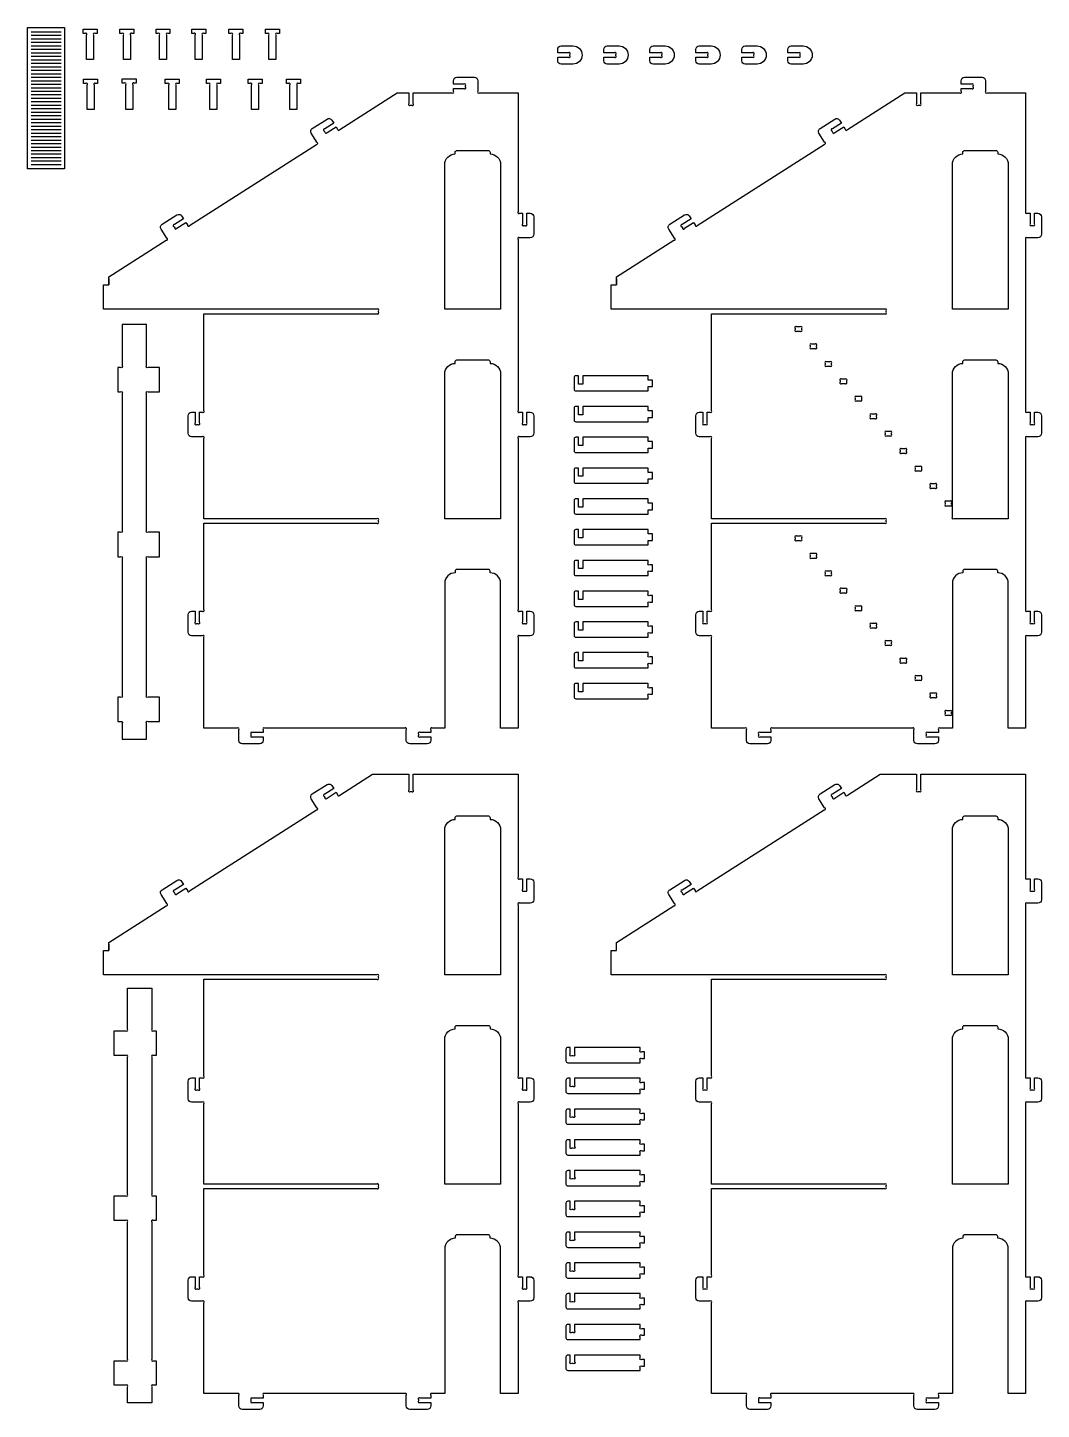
# Model space of a CAD drawing. Extents: x 7328 to 12839, y -521 to 2507.
# Drawn here: x 11444 to 12839, y 564 to 2464 of the extents above; entities that cross this region are included whole.
import ezdxf

# ---------------------------------------------------------------- set-up
doc = ezdxf.new("R2010")
doc.units = 0
doc.header["$MEASUREMENT"] = 0
doc.layers.add('LAYER_1', color=18, linetype='CONTINUOUS')

msp = doc.modelspace()

# ---------------------------------------------------------------- linework, layer by layer
at = {"layer": 'LAYER_1'}
msp.add_lwpolyline([(11444.4, 2464.5), (11495.3, 2464.5), (11495.3, 2270.5), (11444.4, 2270.5)], close=True, dxfattribs=at)
for points in [[(11449.2, 2458.7), (11490.5, 2458.7)], [(11449.2, 2453.9), (11490.5, 2453.9)], [(11449.2, 2449.1), (11490.5, 2449.1)], [(11449.2, 2444.3), (11490.5, 2444.3)], [(11449.2, 2439.5), (11490.5, 2439.5)], [(11449.2, 2434.7), (11490.5, 2434.7)], [(11449.2, 2429.9), (11490.5, 2429.9)], [(11449.2, 2425.1), (11490.5, 2425.1)], [(11449.2, 2420.3), (11490.5, 2420.3)], [(11449.2, 2415.5), (11490.5, 2415.5)], [(11449.2, 2410.7), (11490.5, 2410.7)], [(11449.2, 2405.9), (11490.5, 2405.9)], [(11449.2, 2401.1), (11490.5, 2401.1)], [(11449.2, 2396.3), (11490.5, 2396.3)], [(11449.2, 2391.5), (11490.5, 2391.5)], [(11449.2, 2386.7), (11490.5, 2386.7)], [(11449.2, 2381.9), (11490.5, 2381.9)], [(11449.2, 2377.1), (11490.5, 2377.1)], [(11449.2, 2372.3), (11490.5, 2372.3)], [(11449.2, 2367.5), (11490.5, 2367.5)], [(11449.2, 2362.7), (11490.5, 2362.7)], [(11449.2, 2357.9), (11490.5, 2357.9)], [(11449.2, 2353.1), (11490.5, 2353.1)], [(11449.2, 2348.3), (11490.5, 2348.3)], [(11449.2, 2343.5), (11490.5, 2343.5)], [(11449.2, 2338.7), (11490.5, 2338.7)], [(11449.2, 2333.9), (11490.5, 2333.9)], [(11449.2, 2329.1), (11490.5, 2329.1)], [(11449.2, 2324.3), (11490.5, 2324.3)], [(11449.2, 2319.5), (11490.5, 2319.5)], [(11449.2, 2314.7), (11490.5, 2314.7)], [(11449.2, 2309.9), (11490.5, 2309.9)], [(11449.2, 2305.1), (11490.5, 2305.1)], [(11449.2, 2300.3), (11490.5, 2300.3)], [(11842.3, 2306.8), (11840.3, 2310.1)], [(11449.2, 2295.5), (11490.5, 2295.5)], [(11449.2, 2290.7), (11490.5, 2290.7)], [(11449.2, 2285.9), (11490.5, 2285.9)], [(11449.2, 2281.1), (11490.5, 2281.1)], [(11449.2, 2276.3), (11490.5, 2276.3)], [(12118.8, 2173.4), (12118.8, 2097)]]:
    msp.add_lwpolyline(points, dxfattribs=at)
for points in [[(11539.9, 2456.5), (11537.2, 2456.5, 1), (11535.1, 2454.4), (11535.1, 2420.5), (11525.5, 2420.5), (11525.5, 2454.4, 1), (11523.4, 2456.5), (11520.7, 2456.5), (11520.7, 2462.5), (11539.9, 2462.5)], [(11590.5, 2456.5), (11587.9, 2456.5, 1), (11585.7, 2454.4), (11585.7, 2420.5), (11576.1, 2420.5), (11576.1, 2454.4, 1), (11574, 2456.5), (11571.3, 2456.5), (11571.3, 2462.5), (11590.5, 2462.5)], [(11640.2, 2456.5), (11637.5, 2456.5, 1), (11635.4, 2454.4), (11635.4, 2420.5), (11625.8, 2420.5), (11625.8, 2454.4, 1), (11623.7, 2456.5), (11621, 2456.5), (11621, 2462.5), (11640.2, 2462.5)], [(11689.4, 2456.5), (11686.7, 2456.5, 1), (11684.6, 2454.4), (11684.6, 2420.5), (11675, 2420.5), (11675, 2454.4, 1), (11672.9, 2456.5), (11670.2, 2456.5), (11670.2, 2462.5), (11689.4, 2462.5)], [(11740.5, 2456.5), (11737.9, 2456.5, 1), (11735.7, 2454.4), (11735.7, 2420.5), (11726.1, 2420.5), (11726.1, 2454.4, 1), (11724, 2456.5), (11721.3, 2456.5), (11721.3, 2462.5), (11740.5, 2462.5)], [(11790.7, 2456.5), (11788, 2456.5, 1), (11785.9, 2454.4), (11785.9, 2420.5), (11776.3, 2420.5), (11776.3, 2454.4, 1), (11774.2, 2456.5), (11771.5, 2456.5), (11771.5, 2462.5), (11790.7, 2462.5)], [(12173.4, 2423.8), (12188.1, 2423.8, 1), (12190.2, 2425.9), (12190.2, 2427.7, 1), (12188.1, 2429.8), (12173.4, 2429.8), (12173.4, 2434.6, -0.414214), (12178.2, 2439.4), (12194.4, 2439.4, -1), (12194.4, 2414.2), (12178.2, 2414.2, -0.414214), (12173.4, 2419)], [(12236.7, 2423.8), (12251.4, 2423.8, 1), (12253.5, 2425.9), (12253.5, 2427.7, 1), (12251.4, 2429.8), (12236.7, 2429.8), (12236.7, 2434.6, -0.414214), (12241.5, 2439.4), (12257.7, 2439.4, -1), (12257.7, 2414.2), (12241.5, 2414.2, -0.414214), (12236.7, 2419)], [(12300, 2423.8), (12314.6, 2423.8, 1), (12316.8, 2425.9), (12316.8, 2427.7, 1), (12314.6, 2429.8), (12300, 2429.8), (12300, 2434.6, -0.414214), (12304.8, 2439.4), (12321, 2439.4, -1), (12321, 2414.2), (12304.8, 2414.2, -0.414214), (12300, 2419)], [(12363.2, 2423.8), (12377.9, 2423.8, 1), (12380, 2425.9), (12380, 2427.7, 1), (12377.9, 2429.8), (12363.2, 2429.8), (12363.2, 2434.6, -0.414214), (12368, 2439.4), (12384.2, 2439.4, -1), (12384.2, 2414.2), (12368, 2414.2, -0.414214), (12363.2, 2419)], [(12426.5, 2423.8), (12441.2, 2423.8, 1), (12443.3, 2425.9), (12443.3, 2427.7, 1), (12441.2, 2429.8), (12426.5, 2429.8), (12426.5, 2434.6, -0.414214), (12431.3, 2439.4), (12447.5, 2439.4, -1), (12447.5, 2414.2), (12431.3, 2414.2, -0.414214), (12426.5, 2419)], [(12489.8, 2423.8), (12504.5, 2423.8, 1), (12506.6, 2425.9), (12506.6, 2427.7, 1), (12504.5, 2429.8), (12489.8, 2429.8), (12489.8, 2434.6, -0.414214), (12494.6, 2439.4), (12510.8, 2439.4, -1), (12510.8, 2414.2), (12494.6, 2414.2, -0.414214), (12489.8, 2419)], [(11556, 2119.2), (11556, 2110.7), (11556, 2121.6), (11635.1, 2172.1, 1), (11635.8, 2175.1), (11627.9, 2187.4, -0.414214), (11629.3, 2194.1), (11649.6, 2207, -0.414214), (11656.2, 2205.5), (11658.8, 2201.5), (11646.4, 2193.6, 1), (11645.8, 2190.6), (11646.7, 2189.2, 1), (11649.6, 2188.5), (11662, 2196.4), (11664.1, 2193.1, 1), (11667, 2192.5), (11841.7, 2303.9, 1), (11842.3, 2306.8), (11834.5, 2319.2, -0.414214), (11835.9, 2325.8), (11856.2, 2338.7, -0.414214), (11862.8, 2337.3), (11865.4, 2333.2), (11853, 2325.3, 1), (11852.3, 2322.4), (11853.3, 2320.9, 1), (11856.2, 2320.3), (11868.6, 2328.2), (11870.7, 2324.9, 1), (11873.6, 2324.2), (11952.8, 2374.7), (11968.8, 2374.7), (11968.8, 2360, 1), (11970.9, 2357.9), (11972.6, 2357.9, 1), (11974.8, 2360), (11974.8, 2374.7), (12027.8, 2374.7, 1), (12030, 2376.8), (12030, 2380.7), (12044.6, 2380.7, 1), (12046.8, 2382.8), (12046.8, 2384.6, 1), (12044.6, 2386.7), (12030, 2386.7), (12030, 2391.5, -0.414214), (12034.8, 2396.3), (12058.8, 2396.3, -0.414214), (12063.6, 2391.5), (12063.6, 2376.8, 1), (12065.7, 2374.7), (12118.8, 2374.7), (12118.8, 2211.2, 1), (12120.9, 2209.1), (12124.8, 2209.1), (12124.8, 2194.4, 1), (12126.9, 2192.3), (12128.6, 2192.3, 1), (12130.8, 2194.4), (12130.8, 2209.1), (12135.6, 2209.1, -0.414214), (12140.4, 2204.3), (12140.4, 2180.3, -0.414214), (12135.6, 2175.5), (12120.9, 2175.5, 1), (12118.8, 2173.4), (12118.8, 1937.6, 1), (12120.9, 1935.5), (12124.8, 1935.5), (12124.8, 1920.8, 1), (12126.9, 1918.7), (12128.6, 1918.7, 1), (12130.8, 1920.8), (12130.8, 1935.5), (12135.6, 1935.5, -0.414214), (12140.4, 1930.7), (12140.4, 1906.7, -0.414214), (12135.6, 1901.9), (12120.9, 1901.9, 1), (12118.8, 1899.8), (12118.8, 1664, 1), (12120.9, 1661.9), (12124.8, 1661.9), (12124.8, 1647.2, 1), (12126.9, 1645.1), (12128.6, 1645.1, 1), (12130.8, 1647.2), (12130.8, 1661.9), (12135.6, 1661.9, -0.414214), (12140.4, 1657.1), (12140.4, 1633.1, -0.414214), (12135.6, 1628.3), (12120.9, 1628.3, 1), (12118.8, 1626.2), (12118.8, 1501.1), (12094.8, 1501.1), (12094.8, 1700.3, 0.414214), (12080.4, 1714.7), (12080.4, 1717.1, 0.414214), (12078, 1719.5), (12034.8, 1719.5, 0.414214), (12032.4, 1717.1), (12032.4, 1714.7, 0.414214), (12018, 1700.3), (12018, 1501.1), (12000.9, 1501.1, 1), (11998.8, 1499), (11998.8, 1495.1), (11984.1, 1495.1, 1), (11982, 1493), (11982, 1491.2, 1), (11984.1, 1489.1), (11998.8, 1489.1), (11998.8, 1484.3, -0.414214), (11994, 1479.5), (11970, 1479.5, -0.414214), (11965.2, 1484.3), (11965.2, 1499, 1), (11963, 1501.1), (11770.5, 1501.1, 1), (11768.4, 1499), (11768.4, 1495.1), (11753.7, 1495.1, 1), (11751.6, 1493), (11751.6, 1491.2, 1), (11753.7, 1489.1), (11768.4, 1489.1), (11768.4, 1484.3, -0.414214), (11763.6, 1479.5), (11739.6, 1479.5, -0.414214), (11734.8, 1484.3), (11734.8, 1499, 1), (11732.6, 1501.1), (11686.8, 1501.1), (11686.8, 1626.2, 1), (11684.6, 1628.3), (11670, 1628.3, -0.414214), (11665.2, 1633.1), (11665.2, 1657.1, -0.414214), (11670, 1661.9), (11674.8, 1661.9), (11674.8, 1647.2, 1), (11676.9, 1645.1), (11678.6, 1645.1, 1), (11680.8, 1647.2), (11680.8, 1661.9), (11684.6, 1661.9, 1), (11686.8, 1664), (11686.8, 1783.1), (11924.6, 1783.1, 1), (11926.8, 1785.2), (11926.8, 1787, 1), (11924.6, 1789.1), (11686.8, 1789.1), (11686.8, 1899.8, 1), (11684.6, 1901.9), (11670, 1901.9, -0.414214), (11665.2, 1906.7), (11665.2, 1930.7, -0.414214), (11670, 1935.5), (11674.8, 1935.5), (11674.8, 1920.8, 1), (11676.9, 1918.7), (11678.6, 1918.7, 1), (11680.8, 1920.8), (11680.8, 1935.5), (11684.6, 1935.5, 1), (11686.8, 1937.6), (11686.8, 2071.1), (11924.6, 2071.1, 1), (11926.8, 2073.2), (11926.8, 2075, 1), (11924.6, 2077.1), (11548.8, 2077.1), (11548.8, 2110.7), (11556, 2110.7)], [(11593.8, 2388.1), (11591.1, 2388.1, 1), (11589, 2386), (11589, 2352.1), (11579.4, 2352.1), (11579.4, 2386, 1), (11577.2, 2388.1), (11574.6, 2388.1), (11574.6, 2394.1), (11593.8, 2394.1)], [(12254.1, 2119.2), (12254.1, 2110.7), (12254.1, 2121.6), (12333.3, 2172.1, 1), (12333.9, 2175.1), (12326, 2187.4, -0.414214), (12327.5, 2194.1), (12347.7, 2207, -0.414214), (12354.3, 2205.5), (12356.9, 2201.5), (12344.5, 2193.6, 1), (12343.9, 2190.6), (12344.8, 2189.2, 1), (12347.8, 2188.5), (12360.1, 2196.4), (12362.2, 2193.1, 1), (12365.2, 2192.5), (12539.8, 2303.9, 1), (12540.5, 2306.8), (12532.6, 2319.2, -0.414214), (12534.1, 2325.8), (12554.3, 2338.7, -0.414214), (12560.9, 2337.3), (12563.5, 2333.2), (12551.1, 2325.3, 1), (12550.5, 2322.4), (12551.4, 2320.9, 1), (12554.4, 2320.3), (12566.7, 2328.2), (12568.8, 2324.9, 1), (12571.7, 2324.2), (12650.9, 2374.7), (12666.9, 2374.7), (12666.9, 2360, 1), (12669, 2357.9), (12670.8, 2357.9, 1), (12672.9, 2360), (12672.9, 2374.7), (12726, 2374.7, 1), (12728.1, 2376.8), (12728.1, 2380.7), (12742.8, 2380.7, 1), (12744.9, 2382.8), (12744.9, 2384.6, 1), (12742.8, 2386.7), (12728.1, 2386.7), (12728.1, 2391.5, -0.414214), (12732.9, 2396.3), (12756.9, 2396.3, -0.414214), (12761.7, 2391.5), (12761.7, 2376.8, 1), (12763.8, 2374.7), (12816.9, 2374.7), (12816.9, 2211.2, 1), (12819, 2209.1), (12822.9, 2209.1), (12822.9, 2194.4, 1), (12825, 2192.3), (12826.8, 2192.3, 1), (12828.9, 2194.4), (12828.9, 2209.1), (12833.7, 2209.1, -0.414214), (12838.5, 2204.3), (12838.5, 2180.3, -0.414214), (12833.7, 2175.5), (12819, 2175.5, 1), (12816.9, 2173.4), (12816.9, 1937.6, 1), (12819, 1935.5), (12822.9, 1935.5), (12822.9, 1920.8, 1), (12825, 1918.7), (12826.8, 1918.7, 1), (12828.9, 1920.8), (12828.9, 1935.5), (12833.7, 1935.5, -0.414214), (12838.5, 1930.7), (12838.5, 1906.7, -0.414214), (12833.7, 1901.9), (12819, 1901.9, 1), (12816.9, 1899.8), (12816.9, 1664, 1), (12819, 1661.9), (12822.9, 1661.9), (12822.9, 1647.2, 1), (12825, 1645.1), (12826.8, 1645.1, 1), (12828.9, 1647.2), (12828.9, 1661.9), (12833.7, 1661.9, -0.414214), (12838.5, 1657.1), (12838.5, 1633.1, -0.414214), (12833.7, 1628.3), (12819, 1628.3, 1), (12816.9, 1626.2), (12816.9, 1501.1), (12792.9, 1501.1), (12792.9, 1700.3, 0.414214), (12778.5, 1714.7), (12778.5, 1717.1, 0.414214), (12776.1, 1719.5), (12732.9, 1719.5, 0.414214), (12730.5, 1717.1), (12730.5, 1714.7, 0.414214), (12716.1, 1700.3), (12716.1, 1501.1), (12699, 1501.1, 1), (12696.9, 1499), (12696.9, 1495.1), (12682.2, 1495.1, 1), (12680.1, 1493), (12680.1, 1491.2, 1), (12682.2, 1489.1), (12696.9, 1489.1), (12696.9, 1484.3, -0.414214), (12692.1, 1479.5), (12668.1, 1479.5, -0.414214), (12663.3, 1484.3), (12663.3, 1499, 1), (12661.2, 1501.1), (12468.6, 1501.1, 1), (12466.5, 1499), (12466.5, 1495.1), (12451.8, 1495.1, 1), (12449.7, 1493), (12449.7, 1491.2, 1), (12451.8, 1489.1), (12466.5, 1489.1), (12466.5, 1484.3, -0.414214), (12461.7, 1479.5), (12437.7, 1479.5, -0.414214), (12432.9, 1484.3), (12432.9, 1499, 1), (12430.8, 1501.1), (12384.9, 1501.1), (12384.9, 1626.2, 1), (12382.8, 1628.3), (12368.1, 1628.3, -0.414214), (12363.3, 1633.1), (12363.3, 1657.1, -0.414214), (12368.1, 1661.9), (12372.9, 1661.9), (12372.9, 1647.2, 1), (12375, 1645.1), (12376.8, 1645.1, 1), (12378.9, 1647.2), (12378.9, 1661.9), (12382.8, 1661.9, 1), (12384.9, 1664), (12384.9, 1783.1), (12622.8, 1783.1, 1), (12624.9, 1785.2), (12624.9, 1787, 1), (12622.8, 1789.1), (12384.9, 1789.1), (12384.9, 1899.8, 1), (12382.8, 1901.9), (12368.1, 1901.9, -0.414214), (12363.3, 1906.7), (12363.3, 1930.7, -0.414214), (12368.1, 1935.5), (12372.9, 1935.5), (12372.9, 1920.8, 1), (12375, 1918.7), (12376.8, 1918.7, 1), (12378.9, 1920.8), (12378.9, 1935.5), (12382.8, 1935.5, 1), (12384.9, 1937.6), (12384.9, 2071.1), (12622.8, 2071.1, 1), (12624.9, 2073.2), (12624.9, 2075, 1), (12622.8, 2077.1), (12246.9, 2077.1), (12246.9, 2110.7), (12254.1, 2110.7)], [(11540.6, 2387.7), (11537.9, 2387.7, 1), (11535.8, 2385.6), (11535.8, 2351.7), (11526.2, 2351.7), (11526.2, 2385.6, 1), (11524.1, 2387.7), (11521.4, 2387.7), (11521.4, 2393.7), (11540.6, 2393.7)], [(11652.9, 2387.7), (11650.2, 2387.7, 1), (11648.1, 2385.6), (11648.1, 2351.7), (11638.5, 2351.7), (11638.5, 2385.6, 1), (11636.4, 2387.7), (11633.7, 2387.7), (11633.7, 2393.7), (11652.9, 2393.7)], [(11709.5, 2387.7), (11706.8, 2387.7, 1), (11704.7, 2385.6), (11704.7, 2351.7), (11695.1, 2351.7), (11695.1, 2385.6, 1), (11692.9, 2387.7), (11690.3, 2387.7), (11690.3, 2393.7), (11709.5, 2393.7)], [(11766.9, 2387.7), (11764.2, 2387.7, 1), (11762.1, 2385.6), (11762.1, 2351.7), (11752.5, 2351.7), (11752.5, 2385.6, 1), (11750.4, 2387.7), (11747.7, 2387.7), (11747.7, 2393.7), (11766.9, 2393.7)], [(11819.6, 2387.7), (11816.9, 2387.7, 1), (11814.8, 2385.6), (11814.8, 2351.7), (11805.2, 2351.7), (11805.2, 2385.6, 1), (11803.1, 2387.7), (11800.4, 2387.7), (11800.4, 2393.7), (11819.6, 2393.7)], [(12094.8, 2276.3), (12094.8, 2077.1), (12018, 2077.1), (12018, 2276.3, -0.414214), (12032.4, 2290.7), (12032.4, 2293.1, -0.414214), (12034.8, 2295.5), (12078, 2295.5, -0.414214), (12080.4, 2293.1), (12080.4, 2290.7, -0.414214)], [(12792.9, 2276.3), (12792.9, 2077.1), (12716.1, 2077.1), (12716.1, 2276.3, -0.414214), (12730.5, 2290.7), (12730.5, 2293.1, -0.414214), (12732.9, 2295.5), (12776.1, 2295.5, -0.414214), (12778.5, 2293.1), (12778.5, 2290.7, -0.414214)], [(11574.4, 2056.1), (11574.4, 1999.4, -1), (11572.2, 1997.3), (11568.4, 1997.3), (11568.4, 1963.7), (11572.2, 1963.7, -1), (11574.4, 1961.6), (11574.4, 1772.6, -1), (11572.2, 1770.5), (11568.4, 1770.5), (11568.4, 1736.9), (11572.2, 1736.9, -1), (11574.4, 1734.8), (11574.4, 1545.8, -1), (11572.2, 1543.7), (11568.4, 1543.7), (11568.4, 1510.1), (11572.2, 1510.1, -1), (11574.4, 1508), (11574.4, 1486.1), (11608, 1486.1), (11608, 1508, -1), (11610.1, 1510.1), (11626, 1510.1), (11626, 1543.7), (11610.1, 1543.7, -1), (11608, 1545.8), (11608, 1734.8, -1), (11610.1, 1736.9), (11626, 1736.9), (11626, 1770.5), (11610.1, 1770.5, -1), (11608, 1772.6), (11608, 1961.6, -1), (11610.1, 1963.7), (11626, 1963.7), (11626, 1997.3), (11610.1, 1997.3, -1), (11608, 1999.4), (11608, 2056.1)], [(12502.1, 2047.1), (12506.8, 2047.1, 1), (12508.9, 2049.2), (12508.9, 2051, 1), (12506.8, 2053.1), (12502.1, 2053.1, 1), (12500, 2051), (12500, 2049.2, 1)], [(12522.7, 2023.1), (12527.4, 2023.1, 1), (12529.5, 2025.2), (12529.5, 2027, 1), (12527.4, 2029.1), (12522.7, 2029.1, 1), (12520.6, 2027), (12520.6, 2025.2, 1)], [(12094.8, 1988.3), (12094.8, 1789.1), (12018, 1789.1), (12018, 1988.3, -0.414214), (12032.4, 2002.7), (12032.4, 2005.1, -0.414214), (12034.8, 2007.5), (12078, 2007.5, -0.414214), (12080.4, 2005.1), (12080.4, 2002.7, -0.414214)], [(12543.3, 1999.1), (12548, 1999.1, 1), (12550.1, 2001.2), (12550.1, 2003, 1), (12548, 2005.1), (12543.3, 2005.1, 1), (12541.2, 2003), (12541.2, 2001.2, 1)], [(12792.9, 1988.3), (12792.9, 1789.1), (12718.2, 1789.1, -1), (12716.1, 1791.2), (12716.1, 1988.3, -0.414214), (12730.5, 2002.7), (12730.5, 2005.1, -0.414214), (12732.9, 2007.5), (12776.1, 2007.5, -0.414214), (12778.5, 2005.1), (12778.5, 2002.7, -0.414214)], [(12297.9, 1985.8), (12207.9, 1985.8), (12207.9, 1974.4), (12201.9, 1974.4), (12201.9, 1985.8), (12198.3, 1985.8, 0.414214), (12195.9, 1983.4), (12195.9, 1967.2, 0.414214), (12198.3, 1964.8), (12297.9, 1964.8), (12297.9, 1970.8), (12303.9, 1970.8), (12303.9, 1979.8), (12297.9, 1979.8)], [(12563.9, 1975.1), (12568.6, 1975.1, 1), (12570.8, 1977.2), (12570.8, 1979, 1), (12568.6, 1981.1), (12563.9, 1981.1, 1), (12561.8, 1979), (12561.8, 1977.2, 1)], [(12584.5, 1951.1), (12589.3, 1951.1, 1), (12591.4, 1953.2), (12591.4, 1955, 1), (12589.3, 1957.1), (12584.5, 1957.1, 1), (12582.4, 1955), (12582.4, 1953.2, 1)], [(12297.9, 1943.5), (12207.9, 1943.5), (12207.9, 1932.1), (12201.9, 1932.1), (12201.9, 1943.5), (12198.3, 1943.5, 0.414214), (12195.9, 1941.1), (12195.9, 1924.9, 0.414214), (12198.3, 1922.5), (12297.9, 1922.5), (12297.9, 1928.5), (12303.9, 1928.5), (12303.9, 1937.5), (12297.9, 1937.5)], [(12605.2, 1927.1), (12609.9, 1927.1, 1), (12612, 1929.2), (12612, 1931, 1), (12609.9, 1933.1), (12605.2, 1933.1, 1), (12603, 1931), (12603, 1929.2, 1)], [(12297.9, 1901.2), (12207.9, 1901.2), (12207.9, 1889.8), (12201.9, 1889.8), (12201.9, 1901.2), (12198.3, 1901.2, 0.414214), (12195.9, 1898.8), (12195.9, 1882.6, 0.414214), (12198.3, 1880.2), (12297.9, 1880.2), (12297.9, 1886.2), (12303.9, 1886.2), (12303.9, 1895.2), (12297.9, 1895.2)], [(12625.8, 1903.1), (12630.5, 1903.1, 1), (12632.6, 1905.2), (12632.6, 1907, 1), (12630.5, 1909.1), (12625.8, 1909.1, 1), (12623.7, 1907), (12623.7, 1905.2, 1)], [(12646.4, 1879.1), (12651.1, 1879.1, 1), (12653.2, 1881.2), (12653.2, 1883, 1), (12651.1, 1885.1), (12646.4, 1885.1, 1), (12644.3, 1883), (12644.3, 1881.2, 1)], [(12297.9, 1858.8), (12207.9, 1858.8), (12207.9, 1847.5), (12201.9, 1847.5), (12201.9, 1858.8), (12198.3, 1858.8, 0.414214), (12195.9, 1856.4), (12195.9, 1840.3, 0.414214), (12198.3, 1837.9), (12297.9, 1837.9), (12297.9, 1843.9), (12303.9, 1843.9), (12303.9, 1852.8), (12297.9, 1852.8)], [(12667, 1855.1), (12671.7, 1855.1, 1), (12673.9, 1857.2), (12673.9, 1859, 1), (12671.7, 1861.1), (12667, 1861.1, 1), (12664.9, 1859), (12664.9, 1857.2, 1)], [(12687.6, 1831.1), (12692.4, 1831.1, 1), (12694.5, 1833.2), (12694.5, 1835, 1), (12692.4, 1837.1), (12687.6, 1837.1, 1), (12685.5, 1835), (12685.5, 1833.2, 1)], [(12297.9, 1816.5), (12207.9, 1816.5), (12207.9, 1805.2), (12201.9, 1805.2), (12201.9, 1816.5), (12198.3, 1816.5, 0.414214), (12195.9, 1814.1), (12195.9, 1798, 0.414214), (12198.3, 1795.6), (12297.9, 1795.6), (12297.9, 1801.6), (12303.9, 1801.6), (12303.9, 1810.5), (12297.9, 1810.5)], [(12708.3, 1807.1), (12713, 1807.1, 1), (12715.1, 1809.2), (12715.1, 1811, 1), (12713, 1813.1), (12708.3, 1813.1, 1), (12706.1, 1811), (12706.1, 1809.2, 1)], [(12297.9, 1774.2), (12207.9, 1774.2), (12207.9, 1762.8), (12201.9, 1762.8), (12201.9, 1774.2), (12198.3, 1774.2, 0.414214), (12195.9, 1771.8), (12195.9, 1755.6, 0.414214), (12198.3, 1753.2), (12297.9, 1753.2), (12297.9, 1759.2), (12303.9, 1759.2), (12303.9, 1768.2), (12297.9, 1768.2)], [(12502.1, 1759.1), (12506.8, 1759.1, 1), (12508.9, 1761.2), (12508.9, 1763, 1), (12506.8, 1765.1), (12502.1, 1765.1, 1), (12500, 1763), (12500, 1761.2, 1)], [(12303.9, 1725.9), (12300, 1725.9, -1), (12297.9, 1728), (12297.9, 1731.9), (12207.9, 1731.9), (12207.9, 1720.5), (12201.9, 1720.5), (12201.9, 1731.9), (12198.3, 1731.9, 0.414214), (12195.9, 1729.5), (12195.9, 1713.3, 0.414214), (12198.3, 1710.9), (12297.9, 1710.9), (12297.9, 1714.8, -1), (12300, 1716.9), (12303.9, 1716.9)], [(12522.7, 1735.1), (12527.4, 1735.1, 1), (12529.5, 1737.2), (12529.5, 1739, 1), (12527.4, 1741.1), (12522.7, 1741.1, 1), (12520.6, 1739), (12520.6, 1737.2, 1)], [(12543.3, 1711.1), (12548, 1711.1, 1), (12550.1, 1713.2), (12550.1, 1715, 1), (12548, 1717.1), (12543.3, 1717.1, 1), (12541.2, 1715), (12541.2, 1713.2, 1)], [(12563.9, 1687.1), (12568.6, 1687.1, 1), (12570.8, 1689.2), (12570.8, 1691, 1), (12568.6, 1693.1), (12563.9, 1693.1, 1), (12561.8, 1691), (12561.8, 1689.2, 1)], [(12303.9, 1683.6), (12300, 1683.6, -1), (12297.9, 1685.7), (12297.9, 1689.6), (12207.9, 1689.6), (12207.9, 1678.2), (12201.9, 1678.2), (12201.9, 1689.6), (12198.3, 1689.6, 0.414214), (12195.9, 1687.2), (12195.9, 1671, 0.414214), (12198.3, 1668.6), (12297.9, 1668.6), (12297.9, 1672.5, -1), (12300, 1674.6), (12303.9, 1674.6)], [(12584.5, 1663.1), (12589.3, 1663.1, 1), (12591.4, 1665.2), (12591.4, 1667, 1), (12589.3, 1669.1), (12584.5, 1669.1, 1), (12582.4, 1667), (12582.4, 1665.2, 1)], [(12303.9, 1641.3), (12300, 1641.3, -1), (12297.9, 1643.4), (12297.9, 1647.3), (12207.9, 1647.3), (12207.9, 1635.9), (12201.9, 1635.9), (12201.9, 1647.3), (12198.3, 1647.3, 0.414214), (12195.9, 1644.9), (12195.9, 1628.7, 0.414214), (12198.3, 1626.3), (12297.9, 1626.3), (12297.9, 1630.2, -1), (12300, 1632.3), (12303.9, 1632.3)], [(12605.2, 1639.1), (12609.9, 1639.1, 1), (12612, 1641.2), (12612, 1643, 1), (12609.9, 1645.1), (12605.2, 1645.1, 1), (12603, 1643), (12603, 1641.2, 1)], [(12623.7, 1619), (12623.7, 1617.2, 1), (12625.8, 1615.1), (12630.5, 1615.1, 1), (12632.6, 1617.2), (12632.6, 1619, 1), (12630.5, 1621.1), (12625.8, 1621.1, 1)], [(12303.9, 1599), (12300, 1599, -1), (12297.9, 1601.1), (12297.9, 1605), (12207.9, 1605), (12207.9, 1593.6), (12201.9, 1593.6), (12201.9, 1605), (12198.3, 1605, 0.414214), (12195.9, 1602.6), (12195.9, 1586.4, 0.414214), (12198.3, 1584), (12297.9, 1584), (12297.9, 1587.9, -1), (12300, 1590), (12303.9, 1590)], [(12646.4, 1591.1), (12651.1, 1591.1, 1), (12653.2, 1593.2), (12653.2, 1595, 1), (12651.1, 1597.1), (12646.4, 1597.1, 1), (12644.3, 1595), (12644.3, 1593.2, 1)], [(12303.9, 1556.6), (12300, 1556.6, -1), (12297.9, 1558.8), (12297.9, 1562.6), (12207.9, 1562.6), (12207.9, 1551.3), (12201.9, 1551.3), (12201.9, 1562.6), (12198.3, 1562.6, 0.414214), (12195.9, 1560.2), (12195.9, 1544.1, 0.414214), (12198.3, 1541.7), (12297.9, 1541.7), (12297.9, 1545.6, -1), (12300, 1547.7), (12303.9, 1547.7)], [(12667, 1567.1), (12671.7, 1567.1, 1), (12673.9, 1569.2), (12673.9, 1571, 1), (12671.7, 1573.1), (12667, 1573.1, 1), (12664.9, 1571), (12664.9, 1569.2, 1)], [(12687.6, 1543.1), (12692.4, 1543.1, 1), (12694.5, 1545.2), (12694.5, 1547, 1), (12692.4, 1549.1), (12687.6, 1549.1, 1), (12685.5, 1547), (12685.5, 1545.2, 1)], [(12708.3, 1519.1), (12713, 1519.1, 1), (12715.1, 1521.2), (12715.1, 1523, 1), (12713, 1525.1), (12708.3, 1525.1, 1), (12706.1, 1523), (12706.1, 1521.2, 1)], [(11556, 1204.1), (11556, 1195.6), (11556, 1206.5), (11635.1, 1257, 1), (11635.8, 1259.9), (11627.9, 1272.3, -0.414214), (11629.3, 1278.9), (11649.6, 1291.8, -0.414214), (11656.2, 1290.4), (11658.8, 1286.3), (11646.4, 1278.4, 1), (11645.8, 1275.5), (11646.7, 1274, 1), (11649.6, 1273.4), (11662, 1281.3), (11664.1, 1278, 1), (11667, 1277.4), (11841.7, 1388.8, 1), (11842.3, 1391.7), (11834.5, 1404.1, -0.414214), (11835.9, 1410.7), (11856.2, 1423.6, -0.414214), (11862.8, 1422.1), (11865.4, 1418.1), (11853, 1410.2, 1), (11852.3, 1407.3), (11853.3, 1405.8, 1), (11856.2, 1405.1), (11868.6, 1413), (11870.7, 1409.8, 1), (11873.6, 1409.1), (11918.8, 1437.9), (11968.8, 1437.9), (11968.8, 1416, 1), (11970.9, 1413.9), (11972.6, 1413.9, 1), (11974.8, 1416), (11974.8, 1437.9), (12118.8, 1437.9), (12118.8, 1296.1, 1), (12120.9, 1294), (12124.8, 1294), (12124.8, 1279.3, 1), (12126.9, 1277.2), (12128.6, 1277.2, 1), (12130.8, 1279.3), (12130.8, 1294), (12135.6, 1294, -0.414214), (12140.4, 1289.2), (12140.4, 1265.2, -0.414214), (12135.6, 1260.4), (12120.9, 1260.4, 1), (12118.8, 1258.3), (12118.8, 1022.5, 1), (12120.9, 1020.4), (12124.8, 1020.4), (12124.8, 1005.7, 1), (12126.9, 1003.6), (12128.6, 1003.6, 1), (12130.8, 1005.7), (12130.8, 1020.4), (12135.6, 1020.4, -0.414214), (12140.4, 1015.6), (12140.4, 991.6, -0.414214), (12135.6, 986.8), (12120.9, 986.8, 1), (12118.8, 984.7), (12118.8, 748.9, 1), (12120.9, 746.8), (12124.8, 746.8), (12124.8, 732.1, 1), (12126.9, 730), (12128.6, 730, 1), (12130.8, 732.1), (12130.8, 746.8), (12135.6, 746.8, -0.414214), (12140.4, 742), (12140.4, 718, -0.414214), (12135.6, 713.2), (12120.9, 713.2, 1), (12118.8, 711.1), (12118.8, 586), (12094.8, 586), (12094.8, 785.2, 0.414214), (12080.4, 799.6), (12080.4, 802, 0.414214), (12078, 804.4), (12034.8, 804.4, 0.414214), (12032.4, 802), (12032.4, 799.6, 0.414214), (12018, 785.2), (12018, 586), (12000.9, 586, 1), (11998.8, 583.9), (11998.8, 580), (11984.1, 580, 1), (11982, 577.9), (11982, 576.1, 1), (11984.1, 574), (11998.8, 574), (11998.8, 569.2, -0.414214), (11994, 564.4), (11970, 564.4, -0.414214), (11965.2, 569.2), (11965.2, 583.9, 1), (11963, 586), (11770.5, 586, 1), (11768.4, 583.9), (11768.4, 580), (11753.7, 580, 1), (11751.6, 577.9), (11751.6, 576.1, 1), (11753.7, 574), (11768.4, 574), (11768.4, 569.2, -0.414214), (11763.6, 564.4), (11739.6, 564.4, -0.414214), (11734.8, 569.2), (11734.8, 583.9, 1), (11732.6, 586), (11686.8, 586), (11686.8, 711.1, 1), (11684.6, 713.2), (11670, 713.2, -0.414214), (11665.2, 718), (11665.2, 742, -0.414214), (11670, 746.8), (11674.8, 746.8), (11674.8, 732.1, 1), (11676.9, 730), (11678.6, 730, 1), (11680.8, 732.1), (11680.8, 746.8), (11684.6, 746.8, 1), (11686.8, 748.9), (11686.8, 868), (11924.6, 868, 1), (11926.8, 870.1), (11926.8, 871.9, 1), (11924.6, 874), (11686.8, 874), (11686.8, 984.7, 1), (11684.6, 986.8), (11670, 986.8, -0.414214), (11665.2, 991.6), (11665.2, 1015.6, -0.414214), (11670, 1020.4), (11674.8, 1020.4), (11674.8, 1005.7, 1), (11676.9, 1003.6), (11678.6, 1003.6, 1), (11680.8, 1005.7), (11680.8, 1020.4), (11684.6, 1020.4, 1), (11686.8, 1022.5), (11686.8, 1156), (11924.6, 1156, 1), (11926.8, 1158.1), (11926.8, 1159.9, 1), (11924.6, 1162), (11548.8, 1162), (11548.8, 1195.6), (11556, 1195.6)], [(12254.1, 1201.1), (12254.1, 1206.5), (12333.3, 1257, 1), (12333.9, 1259.9), (12326, 1272.3, -0.414214), (12327.5, 1278.9), (12347.7, 1291.8, -0.414214), (12354.3, 1290.4), (12356.9, 1286.3), (12344.5, 1278.4, 1), (12343.9, 1275.5), (12344.8, 1274, 1), (12347.8, 1273.4), (12360.1, 1281.3), (12362.2, 1278, 1), (12365.2, 1277.4), (12539.8, 1388.8, 1), (12540.5, 1391.7), (12532.6, 1404.1, -0.414214), (12534.1, 1410.7), (12554.3, 1423.6, -0.414214), (12560.9, 1422.1), (12563.5, 1418.1), (12551.1, 1410.2, 1), (12550.5, 1407.3), (12551.4, 1405.8, 1), (12554.4, 1405.1), (12566.7, 1413), (12568.8, 1409.8, 1), (12571.7, 1409.1), (12616.9, 1437.9), (12666.9, 1437.9), (12666.9, 1416, 1), (12669, 1413.9), (12670.8, 1413.9, 1), (12672.9, 1416), (12672.9, 1437.9), (12816.9, 1437.9), (12816.9, 1296.1, 1), (12819, 1294), (12822.9, 1294), (12822.9, 1279.3, 1), (12825, 1277.2), (12826.8, 1277.2, 1), (12828.9, 1279.3), (12828.9, 1294), (12833.7, 1294, -0.414214), (12838.5, 1289.2), (12838.5, 1265.2, -0.414214), (12833.7, 1260.4), (12819, 1260.4, 1), (12816.9, 1258.3), (12816.9, 1022.5, 1), (12819, 1020.4), (12822.9, 1020.4), (12822.9, 1005.7, 1), (12825, 1003.6), (12826.8, 1003.6, 1), (12828.9, 1005.7), (12828.9, 1020.4), (12833.7, 1020.4, -0.414214), (12838.5, 1015.6), (12838.5, 991.6, -0.414214), (12833.7, 986.8), (12819, 986.8, 1), (12816.9, 984.7), (12816.9, 748.9, 1), (12819, 746.8), (12822.9, 746.8), (12822.9, 732.1, 1), (12825, 730), (12826.8, 730, 1), (12828.9, 732.1), (12828.9, 746.8), (12833.7, 746.8, -0.414214), (12838.5, 742), (12838.5, 718, -0.414214), (12833.7, 713.2), (12819, 713.2, 1), (12816.9, 711.1), (12816.9, 586), (12792.9, 586), (12792.9, 785.2, 0.414214), (12778.5, 799.6), (12778.5, 802, 0.414214), (12776.1, 804.4), (12732.9, 804.4, 0.414214), (12730.5, 802), (12730.5, 799.6, 0.414214), (12716.1, 785.2), (12716.1, 586), (12699, 586, 1), (12696.9, 583.9), (12696.9, 580), (12682.2, 580, 1), (12680.1, 577.9), (12680.1, 576.1, 1), (12682.2, 574), (12696.9, 574), (12696.9, 569.2, -0.414214), (12692.1, 564.4), (12668.1, 564.4, -0.414214), (12663.3, 569.2), (12663.3, 583.9, 1), (12661.2, 586), (12468.6, 586, 1), (12466.5, 583.9), (12466.5, 580), (12451.8, 580, 1), (12449.7, 577.9), (12449.7, 576.1, 1), (12451.8, 574), (12466.5, 574), (12466.5, 569.2, -0.414214), (12461.7, 564.4), (12437.7, 564.4, -0.414214), (12432.9, 569.2), (12432.9, 583.9, 1), (12430.8, 586), (12384.9, 586), (12384.9, 711.1, 1), (12382.8, 713.2), (12368.1, 713.2, -0.414214), (12363.3, 718), (12363.3, 742, -0.414214), (12368.1, 746.8), (12372.9, 746.8), (12372.9, 732.1, 1), (12375, 730), (12376.8, 730, 1), (12378.9, 732.1), (12378.9, 746.8), (12382.8, 746.8, 1), (12384.9, 748.9), (12384.9, 868), (12622.8, 868, 1), (12624.9, 870.1), (12624.9, 871.9, 1), (12622.8, 874), (12384.9, 874), (12384.9, 984.7, 1), (12382.8, 986.8), (12368.1, 986.8, -0.414214), (12363.3, 991.6), (12363.3, 1015.6, -0.414214), (12368.1, 1020.4), (12372.9, 1020.4), (12372.9, 1005.7, 1), (12375, 1003.6), (12376.8, 1003.6, 1), (12378.9, 1005.7), (12378.9, 1020.4), (12382.8, 1020.4, 1), (12384.9, 1022.5), (12384.9, 1156), (12622.8, 1156, 1), (12624.9, 1158.1), (12624.9, 1159.9, 1), (12622.8, 1162), (12246.9, 1162), (12246.9, 1195.6), (12254.1, 1195.6)], [(12094.8, 1361.2), (12094.8, 1162), (12018, 1162), (12018, 1361.2, -0.414214), (12032.4, 1375.6), (12032.4, 1378, -0.414214), (12034.8, 1380.4), (12078, 1380.4, -0.414214), (12080.4, 1378), (12080.4, 1375.6, -0.414214)], [(12792.9, 1361.2), (12792.9, 1162), (12716.1, 1162), (12716.1, 1361.2, -0.414214), (12730.5, 1375.6), (12730.5, 1378, -0.414214), (12732.9, 1380.4), (12776.1, 1380.4, -0.414214), (12778.5, 1378), (12778.5, 1375.6, -0.414214)], [(11615.2, 1143.5), (11615.2, 1086.8, 1), (11617.3, 1084.7), (11621.2, 1084.7), (11621.2, 1051.1), (11617.3, 1051.1, 1), (11615.2, 1048.9), (11615.2, 860, 1), (11617.3, 857.9), (11621.2, 857.9), (11621.2, 824.3), (11617.3, 824.3, 1), (11615.2, 822.1), (11615.2, 633.2, 1), (11617.3, 631.1), (11621.2, 631.1), (11621.2, 597.5), (11617.3, 597.5, 1), (11615.2, 595.3), (11615.2, 573.5), (11581.6, 573.5), (11581.6, 595.3, 1), (11579.5, 597.5), (11563.6, 597.5), (11563.6, 631.1), (11579.5, 631.1, 1), (11581.6, 633.2), (11581.6, 822.1, 1), (11579.5, 824.3), (11563.6, 824.3), (11563.6, 857.9), (11579.5, 857.9, 1), (11581.6, 860), (11581.6, 1048.9, 1), (11579.5, 1051.1), (11563.6, 1051.1), (11563.6, 1084.7), (11579.5, 1084.7, 1), (11581.6, 1086.8), (11581.6, 1143.5)], [(12094.8, 1073.2), (12094.8, 874), (12018, 874), (12018, 1073.2, -0.414214), (12032.4, 1087.6), (12032.4, 1090, -0.414214), (12034.8, 1092.4), (12078, 1092.4, -0.414214), (12080.4, 1090), (12080.4, 1087.6, -0.414214)], [(12792.9, 1073.2), (12792.9, 874), (12716.1, 874), (12716.1, 1073.2, -0.414214), (12730.5, 1087.6), (12730.5, 1090, -0.414214), (12732.9, 1092.4), (12776.1, 1092.4, -0.414214), (12778.5, 1090), (12778.5, 1087.6, -0.414214)], [(12292.7, 1056.1), (12288.9, 1056.1, -1), (12286.7, 1058.2), (12286.7, 1062.1), (12196.7, 1062.1), (12196.7, 1052.8, -1), (12194.6, 1050.7), (12192.9, 1050.7, -1), (12190.7, 1052.8), (12190.7, 1062.1), (12187.1, 1062.1, 0.414214), (12184.7, 1059.7), (12184.7, 1043.5, 0.414214), (12187.1, 1041.1), (12286.7, 1041.1), (12286.7, 1045, -1), (12288.9, 1047.1), (12292.7, 1047.1)], [(12292.7, 1013.7), (12288.9, 1013.7, -1), (12286.7, 1015.9), (12286.7, 1019.7), (12196.7, 1019.7), (12196.7, 1010.5, -1), (12194.6, 1008.4), (12192.9, 1008.4, -1), (12190.7, 1010.5), (12190.7, 1019.7), (12187.1, 1019.7, 0.414214), (12184.7, 1017.3), (12184.7, 1001.2, 0.414214), (12187.1, 998.8), (12286.7, 998.8), (12286.7, 1002.7, -1), (12288.9, 1004.8), (12292.7, 1004.8)], [(12292.7, 971.4), (12288.9, 971.4, -1), (12286.7, 973.5), (12286.7, 977.4), (12196.7, 977.4), (12196.7, 968.2, -1), (12194.6, 966.1), (12192.9, 966.1, -1), (12190.7, 968.2), (12190.7, 977.4), (12187.1, 977.4, 0.414214), (12184.7, 975), (12184.7, 958.9, 0.414214), (12187.1, 956.5), (12286.7, 956.5), (12286.7, 960.3, -1), (12288.9, 962.5), (12292.7, 962.5)], [(12292.7, 929.1), (12288.9, 929.1, -1), (12286.7, 931.2), (12286.7, 935.1), (12196.7, 935.1), (12196.7, 925.9, -1), (12194.6, 923.7), (12192.9, 923.7, -1), (12190.7, 925.9), (12190.7, 935.1), (12187.1, 935.1, 0.414214), (12184.7, 932.7), (12184.7, 916.5, 0.414214), (12187.1, 914.1), (12286.7, 914.1), (12286.7, 918, -1), (12288.9, 920.1), (12292.7, 920.1)], [(12292.7, 886.8), (12288.9, 886.8, -1), (12286.7, 888.9), (12286.7, 892.8), (12196.7, 892.8), (12196.7, 883.6, -1), (12194.6, 881.4), (12192.9, 881.4, -1), (12190.7, 883.6), (12190.7, 892.8), (12187.1, 892.8, 0.414214), (12184.7, 890.4), (12184.7, 874.2, 0.414214), (12187.1, 871.8), (12286.7, 871.8), (12286.7, 875.7, -1), (12288.9, 877.8), (12292.7, 877.8)], [(12292.7, 844.5), (12288.9, 844.5, -1), (12286.7, 846.6), (12286.7, 850.5), (12196.7, 850.5), (12196.7, 841.2, -1), (12194.6, 839.1), (12192.9, 839.1, -1), (12190.7, 841.2), (12190.7, 850.5), (12187.1, 850.5, 0.414214), (12184.7, 848.1), (12184.7, 831.9, 0.414214), (12187.1, 829.5), (12286.7, 829.5), (12286.7, 833.4, -1), (12288.9, 835.5), (12292.7, 835.5)], [(12292.7, 802.2), (12288.9, 802.2, -1), (12286.7, 804.3), (12286.7, 808.2), (12196.7, 808.2), (12196.7, 798.9, -1), (12194.6, 796.8), (12192.9, 796.8, -1), (12190.7, 798.9), (12190.7, 808.2), (12187.1, 808.2, 0.414214), (12184.7, 805.8), (12184.7, 789.6, 0.414214), (12187.1, 787.2), (12286.7, 787.2), (12286.7, 791.1, -1), (12288.9, 793.2), (12292.7, 793.2)], [(12292.7, 759.9), (12288.9, 759.9, -1), (12286.7, 762), (12286.7, 765.9), (12196.7, 765.9), (12196.7, 756.6, -1), (12194.6, 754.5), (12192.9, 754.5, -1), (12190.7, 756.6), (12190.7, 765.9), (12187.1, 765.9, 0.414214), (12184.7, 763.5), (12184.7, 747.3, 0.414214), (12187.1, 744.9), (12286.7, 744.9), (12286.7, 748.8, -1), (12288.9, 750.9), (12292.7, 750.9)], [(12292.7, 717.5), (12288.9, 717.5, -1), (12286.7, 719.7), (12286.7, 723.5), (12196.7, 723.5), (12196.7, 714.3, -1), (12194.6, 712.2), (12192.9, 712.2, -1), (12190.7, 714.3), (12190.7, 723.5), (12187.1, 723.5, 0.414214), (12184.7, 721.1), (12184.7, 705, 0.414214), (12187.1, 702.6), (12286.7, 702.6), (12286.7, 706.5, -1), (12288.9, 708.6), (12292.7, 708.6)], [(12292.7, 675.2), (12288.9, 675.2, -1), (12286.7, 677.3), (12286.7, 681.2), (12196.7, 681.2), (12196.7, 672, -1), (12194.6, 669.9), (12192.9, 669.9, -1), (12190.7, 672), (12190.7, 681.2), (12187.1, 681.2, 0.414214), (12184.7, 678.8), (12184.7, 662.7, 0.414214), (12187.1, 660.3), (12286.7, 660.3), (12286.7, 664.1, -1), (12288.9, 666.3), (12292.7, 666.3)], [(12292.7, 632.9), (12288.9, 632.9, -1), (12286.7, 635), (12286.7, 638.9), (12196.7, 638.9), (12196.7, 629.7, -1), (12194.6, 627.5), (12192.9, 627.5, -1), (12190.7, 629.7), (12190.7, 638.9), (12187.1, 638.9, 0.414214), (12184.7, 636.5), (12184.7, 620.3, 0.414214), (12187.1, 617.9), (12286.7, 617.9), (12286.7, 621.8, -1), (12288.9, 623.9), (12292.7, 623.9)]]:
    msp.add_lwpolyline(points, format="xyb", close=True, dxfattribs=at)

doc.saveas('drawing.dxf')
